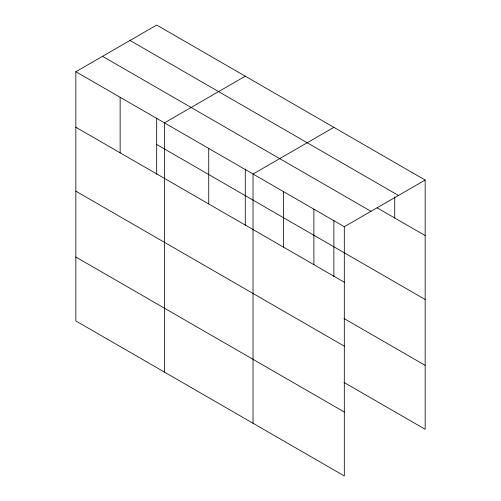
<?xml version="1.0" encoding="UTF-8"?>
<svg xmlns="http://www.w3.org/2000/svg" width="501" height="501" viewBox="0 0 501 501"><rect width="100%" height="100%" fill="white"/><g stroke="black" fill="none" stroke-linecap="round" stroke-linejoin="round"><path stroke-width="0.75" d="M75.845 71.724L344.312 226.728L344.312 475.95L75.845 320.947L75.845 71.724L156.688 25.05L425.155 180.053L425.155 429.276L344.018 382.432M245.283 76.202L164.441 122.877L164.441 372.099M333.879 127.348L253.036 174.022L253.036 423.251M344.312 226.728L425.155 180.053M130.01 40.456L398.477 195.453M377.153 207.852L425.155 235.564M102.523 56.325L370.99 211.322M156.688 144.488L425.155 299.492M75.845 127.241L344.312 282.238M344.018 318.504L425.155 365.354M75.845 191.163L344.312 346.166M75.845 257.026L344.312 412.029M394.732 196.887L394.732 217.998M333.879 220.283L333.879 276.658M313.889 209.161L313.889 264.672M283.46 191.589L283.46 247.106M245.283 169.138L245.283 225.506M208.735 148.453L208.735 203.963M156.688 117.986L156.688 174.354M120.14 97.3L120.14 152.818"/></g></svg>
